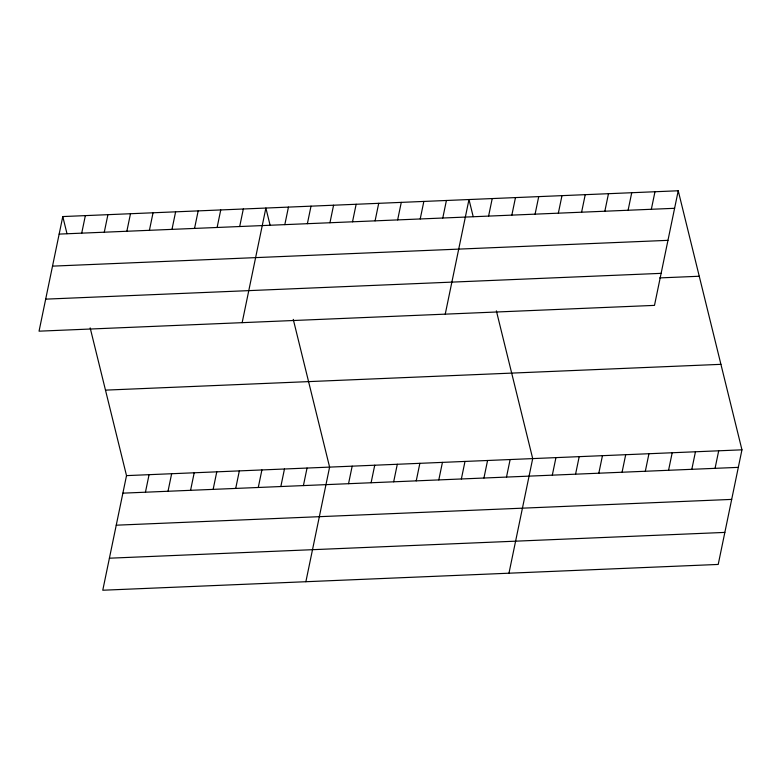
<?xml version="1.0" encoding="UTF-8"?>
<svg xmlns="http://www.w3.org/2000/svg" width="781" height="781" viewBox="0 0 781 781"><rect width="100%" height="100%" fill="white"/><g stroke="black" fill="none" stroke-linecap="round" stroke-linejoin="round"><path stroke-width="1.17" d="M62.783 216.562L39.05 331.173L654.488 305.381L678.23 190.769L62.783 216.562L66.99 233.656M81.722 233.148L85.354 215.615M104.283 232.201L107.915 214.668M126.854 231.264L130.486 213.721M149.415 230.317L153.047 212.774M171.986 229.37L175.618 211.827M90.166 327.883L126.512 475.619L102.77 590.231L718.217 564.438L741.95 449.827L678.23 190.769M194.547 228.423L198.179 210.88M145.442 492.206L149.073 474.672M217.118 227.476L220.75 209.943M168.013 491.259L171.644 473.725M239.689 226.529L243.321 208.996M190.574 490.322L194.205 472.778M242.149 322.67L265.882 208.049L270.089 225.143M213.145 489.375L216.776 471.831M284.821 224.635L288.453 207.102M235.706 488.428L239.337 470.884M307.382 223.688L311.014 206.155M258.277 487.481L261.908 469.937M329.953 222.751L333.585 205.208M280.838 486.534L284.469 469M352.514 221.804L356.146 204.261M303.409 485.587L307.04 468.053M375.085 220.857L378.717 203.314M305.869 581.728L329.602 467.106L293.265 319.37M397.646 219.91L401.278 202.377M348.541 483.693L352.172 466.159M420.217 218.963L423.849 201.43M371.102 482.746L374.734 465.212M442.778 218.016L446.41 200.483M393.673 481.809L397.304 464.265M445.238 314.157L468.981 199.536L473.188 216.63M416.234 480.862L419.866 463.318M488.594 216.093L492.225 198.559M438.805 479.915L442.436 462.372M511.848 215.126L515.48 197.583M461.366 478.968L464.998 461.434M535.092 214.15L538.724 196.607M483.937 478.021L487.569 460.487M558.347 213.174L561.978 195.641M506.498 477.074L510.13 459.54M581.601 212.198L585.233 194.664M508.968 573.215L532.701 458.593L496.365 310.858M604.845 211.221L608.477 193.688M552.313 475.151L555.945 457.617M628.1 210.255L631.731 192.712M575.568 474.184L579.199 456.641M651.344 209.279L654.976 191.736M598.822 473.208L602.454 455.665M622.067 472.232L625.698 454.698M645.321 471.255L648.952 453.722M668.565 470.279L672.197 452.746M691.82 469.313L695.451 451.769M715.064 468.336L718.696 450.793M59.151 234.095L674.599 208.302M52.522 266.136L667.96 240.343M45.688 299.143L661.126 273.35M659.73 277.909L699.259 276.249M105.484 390.129L720.922 364.336M126.512 475.619L741.95 449.827M122.881 493.153L738.318 467.36M116.242 525.193L731.68 499.401M109.408 558.2L724.846 532.408"/></g></svg>
